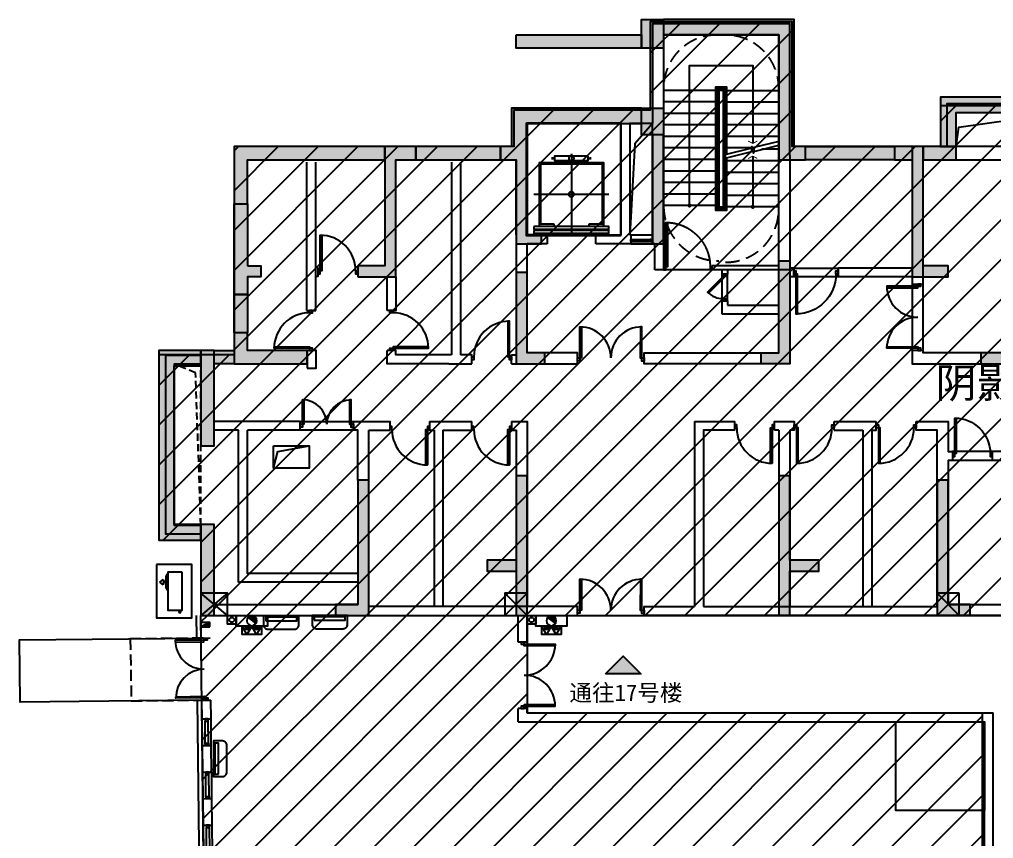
# Model space of a CAD drawing. Header units: millimetres. Extents: x -248992 to 1906102, y -24098 to 332602.
# Drawn here: x 737393 to 759372, y 35241 to 53725 of the extents above; entities that cross this region are included whole.
import ezdxf
from ezdxf.enums import TextEntityAlignment as Align
from ezdxf.xclip import XClip

# ---------------------------------------------------------------- set-up
doc = ezdxf.new("R2010")
doc.units = ezdxf.units.MM
doc.header["$LTSCALE"] = 100
doc.header["$XCLIPFRAME"] = 0
for name, pattern in [('A6-21#-X-1F$0$X31-1F$0$X31-1F$0$X31-1F$0$DASH', [0.35, 0.25, -0.1]), ('X-BF-17$0$HIDDEN2', [4.7625, 3.175, -1.5875]), ('X-CORE-BF$0$HIDDEN2', [4.7625, 3.175, -1.5875]), ('X-CORE-BF$0$XG-14CORE-SF$0$X1-CORE-SF$0$HIDDEN2', [4.7625, 3.175, -1.5875])]:
    doc.linetypes.add(name, pattern=pattern)
for name, color, linetype in [('-ACO-TTLB', 153, 'Continuous'), ('17#-W-B1F$0$S-WALL-S', 4, 'Continuous'), ('17#-WTC-B1F$0$S-HATCH-X', 251, 'Continuous'), ('17#-WTC-B1F$0$S-WALL-S', 4, 'Continuous'), ('A-HATCH', 251, 'Continuous'), ('A-ROOM-IDEN', 31, 'Continuous'), ('A-WIND-IDEN', 244, 'Continuous'), ('A6-21#-X-1F$0$A-DETL-HEAT', 33, 'Continuous'), ('A6-21#-X-1F$0$A-DIMS-INSD', 3, 'Continuous'), ('A6-21#-X-1F$0$A-EQPM', 202, 'Continuous'), ('A6-21#-X-1F$0$A-SECT', 150, 'Continuous'), ('A6-21#-X-1F$0$A-SILL', 135, 'Continuous'), ('A6-21#-X-1F$0$A-STAIR', 142, 'Continuous'), ('A6-21#-X-1F$0$A-WALL', 2, 'Continuous'), ('A6-21#-X-1F$0$A-WIND', 126, 'Continuous'), ('A6-21#-X-1F$0$X31-1F$0$X31-1F$0$X31-1F$0$A-BALC', 201, 'Continuous'), ('A6-21#-X-1F$0$XU-CORE-1F$0$A-DOOR', 190, 'Continuous'), ('A6-W-B1$0$S-WALL-S', 4, 'Continuous'), ('DIANJING$0$A-DOOR', 190, 'Continuous'), ('DIANJING$0$A-WALL', 2, 'Continuous'), ('DIANJING$0$XU-CORE-SF$0$XU-CORE-SF$0$A-STAIR', 142, 'Continuous'), ('TP-DK-1(xhs)$0$P-J-DIM-L', 70, 'Continuous'), ('TP-DK-1(xhs)$0$P-X-L', 240, 'Continuous'), ('TP-DK-1(xhs)$0$P-X-M', 2, 'Continuous'), ('TP-DK-1(xhs)$0$P-X-X', 1, 'Continuous'), ('X-BF-17$0$$0$XU-CORE-SF$0$XU-CORE-SF$0$A-SILL', 135, 'Continuous'), ('X-BF-17$0$A-ROOF', 140, 'Continuous'), ('X-BF-17$0$A-WALL', 2, 'Continuous'), ('X-BF-17$0$xref(dwg引用图层)', 7, 'Continuous'), ('X-BF-17$0$XU-CORE-1F-N$0$A-DOOR', 190, 'Continuous'), ('X-BF-17$0$XU-CORE-SF$0$A-DOOR', 190, 'Continuous'), ('X-BF-17$0$XU-CORE-SF$0$XU-CORE-SF$0$A-STAIR', 142, 'Continuous'), ('X-CORE-BF$0$A-HOLE-FLOR', 242, 'Continuous'), ('X-CORE-BF$0$A-INDEX', 134, 'Continuous'), ('X-CORE-BF$0$A-RAIL', 55, 'Continuous'), ('X-CORE-BF$0$A-STAIR', 142, 'Continuous'), ('X-CORE-BF$0$A-WALL', 2, 'Continuous'), ('X-CORE-BF$0$XU-CORE-28F-1F$0$A-STAIR', 142, 'Continuous'), ('X-CORE-BF$0$XU-CORE-SF$0$A-EVTR', 193, 'Continuous'), ('X-CORE-BF$0$XU-CORE-SF$0$XU-CORE-SF$0$A-DOOR', 190, 'Continuous'), ('X-CORE-BF$0$XU-CORE-SF$0$XU-CORE-SF$0$A-SILL', 135, 'Continuous'), ('X-CORE-BF$0$XU-CORE-SF$0$XU-CORE-SF$0$A-STAIR', 142, 'Continuous'), ('X-CORE-BF$0$XU-CORE-SF$0$XU-CORE-SF$0$A-WIND', 126, 'Continuous'), ('xref(dwg引用图层)', 7, 'Continuous')]:
    doc.layers.add(name, color=color, linetype=linetype)
doc.layers.add('A6-W-B1$0$S-EDIT', color=241, linetype='Continuous', plot=False)
doc.layers.add('X-CORE-BF$0$XG-14CORE-SF$0$X1-CORE-SF$0$-ACO-PLTW', color=220, linetype='X-CORE-BF$0$XG-14CORE-SF$0$X1-CORE-SF$0$HIDDEN2', plot=False)
doc.styles.add('华文细黑', font='STXIHEI.TTF')

# ---------------------------------------------------------------- blocks, each defined once
blk = doc.blocks.new('*U301')
at = {"linetype": 'ByBlock', "lineweight": -2}
for points in [[(86, 735), (85, 35), (50, 35), (51, 735)], [(1416, 734), (1415, 34), (1450, 34), (1451, 734)], [(0, 35), (50, 35), (50, -35), (0, -35)], [(1450, 34), (1500, 34), (1500, -36), (1450, -36)]]:
    blk.add_lwpolyline(points, close=True, dxfattribs=at)
for centre, start, end in [((50, 35), 359.9503, 89.9503), ((1450, 34), 89.9503, 179.9503)]:
    blk.add_arc(centre, 700, start, end, dxfattribs=at)
blk = doc.blocks.new('*U303')
at = {"color": 0, "linetype": 'ByBlock', "lineweight": -2}
for points in [[(-900, -35), (-850, -35), (-850, 35), (-900, 35)], [(-50, -35), (0, -35), (0, 35), (-50, 35)], [(-85, -835), (-85, -35), (-50, -35), (-50, -835)]]:
    blk.add_lwpolyline(points, close=True, dxfattribs=at)
blk.add_arc((-50, -35), 800, 180, 270, dxfattribs=at)
blk = doc.blocks.new('*U300')
at = {"color": 0, "linetype": 'ByBlock', "lineweight": -2}
for points in [[(-85, 835), (-85, 35), (-50, 35), (-50, 835)], [(-900, 35), (-850, 35), (-850, -35), (-900, -35)], [(-50, 35), (0, 35), (0, -35), (-50, -35)]]:
    blk.add_lwpolyline(points, close=True, dxfattribs=at)
blk.add_arc((-50, 35), 800, 90, 180, dxfattribs=at)
blk = doc.blocks.new('X-CORE-BF$0$XU-CORE-SF$0$A-EVTR-a')
for p, q in [((0, 1825), (0, 0)), ((-430, 1700), (-430, 1750)), ((-380, 1725), (-430, 1725)), ((380, 1725), (430, 1725)), ((430, 1700), (430, 1750)), ((844, 915), (-844, 915)), ((550, 0), (-550, 0))]:
    blk.add_line(p, q)
for points in [[(-380, 1775), (380, 1775), (380, 1675), (-380, 1675)], [(844, 190), (844, 130), (-844, 130), (-844, 190)], [(844, 100), (844, 40), (-844, 40), (-844, 100)]]:
    blk.add_lwpolyline(points, close=True)
for points in [[(-731, 190), (-731, 1625), (731, 1625), (731, 190)], [(-700, 245), (-700, 1595), (700, 1595), (700, 245)], [(-400, 245), (-700, 245)], [(-400, 190), (-400, 245)], [(700, 245), (400, 245)], [(400, 245), (400, 190)]]:
    blk.add_lwpolyline(points)
blk.add_circle((0, 1725), 60)
blk.add_ellipse((0, 915), major_axis=(-60.1, 0), ratio=0.918919, start_param=-1.570796, end_param=4.712389)
blk = doc.blocks.new('*U236')
for p, q in [((-25, 0), (-25, 490)), ((25, 0), (25, 490))]:
    blk.add_line(p, q)
for points in [[(25, 490), (-25, 490), (-25, 440), (25, 440)], [(25, 490), (-25, 490), (-25, 440), (25, 440)], [(22, 487), (-22, 487), (-22, 443), (22, 443)], [(22, 487), (-22, 487), (-22, 443), (22, 443)], [(16, 395), (13, 395), (13, 399), (-16, 445), (-16, 450), (-13, 450), (-13, 446), (16, 400), (16, 395)], [(16, 295), (13, 295), (13, 299), (-16, 345), (-16, 350), (-13, 350), (-13, 346), (16, 300), (16, 295)], [(16, 195), (13, 195), (13, 199), (-16, 245), (-16, 250), (-13, 250), (-13, 246), (16, 200), (16, 195)], [(25, 0), (-25, 0), (-25, 50), (25, 50)], [(25, 0), (-25, 0), (-25, 50), (25, 50)], [(22, 3), (-22, 3), (-22, 47), (22, 47)], [(22, 3), (-22, 3), (-22, 47), (22, 47)], [(16, 95), (13, 95), (13, 99), (-16, 145), (-16, 150), (-13, 150), (-13, 146), (16, 100), (16, 95)]]:
    blk.add_lwpolyline(points, close=True)
blk = doc.blocks.new('*U237')
at = {"color": 0, "linetype": 'ByBlock', "lineweight": -2}
for points in [[(-85, 1035), (-85, 35), (-50, 35), (-50, 1035)], [(-1100, 35), (-1050, 35), (-1050, -35), (-1100, -35)], [(-50, 35), (0, 35), (0, -35), (-50, -35)]]:
    blk.add_lwpolyline(points, close=True, dxfattribs=at)
blk.add_arc((-50, 35), 1000, 90, 180, dxfattribs=at)
blk = doc.blocks.new('*U234')
blk.add_line((0, 1146), (0, 0))
at = {"const_width": 20}
blk.add_lwpolyline([(-103, 1092), (0, 1146), (103, 1092)], dxfattribs=at)
at = {"const_width": 45}
blk.add_lwpolyline([(-6, -22, 1), (6, 22, 1)], format="xyb", close=True, dxfattribs=at)
blk = doc.blocks.new('*U235')
blk.add_lwpolyline([(0, 0), (0, 3158), (1425, 3158), (1425, 1402)])
at = {"const_width": 20}
blk.add_lwpolyline([(1528, 1456), (1425, 1402), (1322, 1456)], dxfattribs=at)
at = {"const_width": 45}
blk.add_lwpolyline([(-6, -22, 1), (6, 22, 1)], format="xyb", close=True, dxfattribs=at)
blk = doc.blocks.new('X-CORE-BF')
at = {"layer": 'X-CORE-BF$0$A-HOLE-FLOR'}
blk.add_lwpolyline([(10090, 11610), (9693, 11157), (9580, 9100)], dxfattribs=at)
at = {"layer": 'X-CORE-BF$0$A-INDEX'}
for points in [[(12940, 11208), (12380, 11068), (12371, 10942), (12332, 11097), (12322, 10971), (11690, 10813)], [(12329, 11055), (11690, 10896)], [(12374, 10984), (12940, 11126)]]:
    blk.add_lwpolyline(points, dxfattribs=at)
at = {"layer": 'X-CORE-BF$0$A-RAIL'}
for points in [[(11765, 10914), (11765, 12435), (11515, 12435), (11515, 9655), (11765, 9655), (11765, 10832)], [(11715, 10819), (11715, 9705), (11565, 9705), (11565, 12385), (11715, 12385), (11715, 10902)]]:
    blk.add_lwpolyline(points, dxfattribs=at)
at = {"layer": 'X-CORE-BF$0$A-STAIR'}
blk.add_lwpolyline([(11590, 12360), (11590, 9730), (11690, 9730), (11690, 12360)], close=True, dxfattribs=at)
at = {"layer": 'X-CORE-BF$0$A-STAIR', "linetype": 'X-CORE-BF$0$HIDDEN2'}
for centre, radius, start, end in [((11540, 12410), 1200, 89.7585, 182.388), ((11740, 12410), 1200, 357.612, 90.2415), ((11590, 9760), 1250, 180, 270), ((11740, 9680), 1200, 270, 1.6924)]:
    blk.add_arc(centre, radius, start, end, dxfattribs=at)
at = {"layer": 'X-CORE-BF$0$A-WALL'}
for p, q in [((12940, 13610), (10340, 13610)), ((10340, 13610), (10340, 8410)), ((12940, 8410), (12940, 13610)), ((9380, 11610), (7260, 11610)), ((7260, 11610), (7260, 9100)), ((9380, 9100), (9380, 11610)), ((10090, 11610), (9580, 11610)), ((9580, 11610), (9580, 9100)), ((10090, 9100), (10090, 11610)), ((13190, 10890), (13190, 8310)), ((7260, 9100), (7710, 9100)), ((7710, 9100), (7710, 8850)), ((8810, 8850), (8810, 9100)), ((8810, 9100), (9380, 9100)), ((9580, 9100), (9600, 9100)), ((9600, 9100), (9600, 8850)), ((10090, 8850), (10090, 9100)), ((10090, 9100), (10090, 9100)), ((7710, 8850), (7583, 8850)), ((9600, 8850), (8810, 8850)), ((10140, 8850), (10090, 8850)), ((10140, 8310), (10140, 8850)), ((10340, 8410), (10340, 8410)), ((10340, 8410), (10340, 8310)), ((11440, 8310), (11440, 8410)), ((11440, 8410), (12940, 8410)), ((13190, 8510), (13190, 8510)), ((13190, 8510), (13190, 8310)), ((10340, 8310), (10140, 8310)), ((11660, 8310), (11440, 8310)), ((11780, 8310), (11660, 8310)), ((11660, 8310), (11660, 8310)), ((13190, 8310), (11780, 8310)), ((11780, 8310), (11780, 8310))]:
    blk.add_line(p, q, dxfattribs=at)
for points in [[(13190, 10890), (13190, 13860), (10090, 13860), (10090, 11610)], [(7010, 9100), (7010, 10790)]]:
    blk.add_lwpolyline(points, dxfattribs=at)
at = {"layer": 'X-CORE-BF$0$XG-14CORE-SF$0$X1-CORE-SF$0$-ACO-PLTW'}
blk.add_lwpolyline([(11740, 12410), (11540, 12410), (11540, 9680), (11740, 9680)], close=True, dxfattribs=at)
at = {"layer": 'X-CORE-BF$0$XU-CORE-28F-1F$0$A-STAIR'}
for p, q in [((11715, 11580), (11690, 11580)), ((12940, 11580), (11765, 11580)), ((11715, 11320), (11690, 11320)), ((12940, 11320), (11765, 11320)), ((11715, 11060), (11690, 11060)), ((12329, 11060), (11765, 11060)), ((12380, 11060), (12341, 11060)), ((12940, 11030), (12557, 11030)), ((11715, 10770), (11690, 10770)), ((12940, 10770), (11765, 10770)), ((11715, 10510), (11690, 10510)), ((12940, 10510), (11765, 10510)), ((11715, 10250), (11690, 10250)), ((12940, 10250), (11765, 10250)), ((11715, 9990), (11690, 9990)), ((12940, 9990), (11765, 9990)), ((11715, 9730), (11690, 9730)), ((12940, 9730), (11765, 9730))]:
    blk.add_line(p, q, dxfattribs=at)
for points in [[(11515, 12360), (10340, 12360)], [(11590, 12360), (11565, 12360)], [(11690, 12360), (11715, 12360)], [(11765, 12360), (12940, 12360)], [(11515, 12100), (10340, 12100)], [(11590, 12100), (11565, 12100)], [(11690, 12100), (11715, 12100)], [(11765, 12100), (12940, 12100)], [(11515, 11840), (10340, 11840)], [(11590, 11840), (11565, 11840)], [(11690, 11840), (11715, 11840)], [(11765, 11840), (12940, 11840)], [(11515, 11580), (10340, 11580)], [(11590, 11580), (11565, 11580)], [(11515, 11320), (10340, 11320)], [(11590, 11320), (11565, 11320)], [(11515, 11060), (10340, 11060)], [(11590, 11060), (11565, 11060)], [(11515, 10800), (10340, 10800)], [(11590, 10800), (11565, 10800)], [(11515, 10540), (10340, 10540)], [(11590, 10540), (11565, 10540)], [(11515, 10280), (10340, 10280)], [(11590, 10280), (11565, 10280)], [(11515, 10020), (10340, 10020)], [(11590, 10020), (11565, 10020)], [(11515, 9760), (10340, 9760)], [(11590, 9760), (11565, 9760)]]:
    blk.add_lwpolyline(points, dxfattribs=at)
at = {"layer": 'X-CORE-BF$0$XU-CORE-SF$0$XU-CORE-SF$0$A-SILL'}
for points in [[(9600, 9100), (10090, 9100)], [(9600, 8850), (10090, 8850)]]:
    blk.add_lwpolyline(points, dxfattribs=at)
at = {"layer": 'X-CORE-BF$0$XU-CORE-SF$0$XU-CORE-SF$0$A-STAIR'}
blk.add_lwpolyline([(11440, 8310), (10340, 8310)], dxfattribs=at)
at = {"layer": 'X-CORE-BF$0$A-INDEX'}
blk.add_blockref('*U235', (10927, 9760), dxfattribs=at)
at = {"layer": 'X-CORE-BF$0$A-INDEX', "xscale": -1}
blk.add_blockref('*U234', (12352, 9730), dxfattribs=at)
at = {"layer": 'X-CORE-BF$0$XU-CORE-SF$0$A-EVTR', "xscale": -1}
blk.add_blockref('X-CORE-BF$0$XU-CORE-SF$0$A-EVTR-a', (8260, 9100), dxfattribs=at)
at = {"layer": 'X-CORE-BF$0$XU-CORE-SF$0$XU-CORE-SF$0$A-DOOR', "extrusion": (0, 0, -1), "zscale": -1}
blk.add_blockref('*U237', (-10340, 8345), dxfattribs=at)
at = {"layer": 'X-CORE-BF$0$XU-CORE-SF$0$XU-CORE-SF$0$A-WIND', "rotation": 270}
blk.add_blockref('*U236', (9600, 8973), dxfattribs=at)
blk = doc.blocks.new('*U304')
at = {"linetype": 'ByBlock', "lineweight": -2}
for points in [[(0, -35), (50, -35), (50, 35), (0, 35)], [(1450, -36), (1500, -36), (1500, 34), (1450, 34)], [(84, -735), (85, -35), (50, -35), (49, -735)], [(1414, -736), (1415, -36), (1450, -36), (1449, -736)]]:
    blk.add_lwpolyline(points, close=True, dxfattribs=at)
for centre, start, end in [((50, -35), 269.9503, 359.9503), ((1450, -36), 179.9503, 269.9503)]:
    blk.add_arc(centre, 700, start, end, dxfattribs=at)
blk = doc.blocks.new('*U298')
at = {"color": 0, "linetype": 'ByBlock', "lineweight": -2}
for points in [[(-1000, -35), (-950, -35), (-950, 35), (-1000, 35)], [(-50, -35), (0, -35), (0, 35), (-50, 35)], [(-85, -935), (-85, -35), (-50, -35), (-50, -935)]]:
    blk.add_lwpolyline(points, close=True, dxfattribs=at)
blk.add_arc((-50, -35), 900, 180, 270, dxfattribs=at)
blk = doc.blocks.new('*U299')
at = {"color": 0, "linetype": 'ByBlock', "lineweight": -2}
for points in [[(50, -35), (0, -35), (0, 35), (50, 35)], [(900, -35), (850, -35), (850, 35), (900, 35)], [(85, -835), (85, -35), (50, -35), (50, -835)]]:
    blk.add_lwpolyline(points, close=True, dxfattribs=at)
blk.add_arc((50, -35), 800, 270, 0, dxfattribs=at)
blk = doc.blocks.new('*U302')
at = {"color": 0, "linetype": 'ByBlock', "lineweight": -2}
for points in [[(85, 835), (85, 35), (50, 35), (50, 835)], [(50, 35), (0, 35), (0, -35), (50, -35)], [(900, 35), (850, 35), (850, -35), (900, -35)]]:
    blk.add_lwpolyline(points, close=True, dxfattribs=at)
blk.add_arc((50, 35), 800, 360, 90, dxfattribs=at)
blk = doc.blocks.new('*U305')
at = {"linetype": 'ByBlock', "lineweight": -2}
for points in [[(86, 585), (85, 35), (50, 35), (51, 585)], [(1116, 584), (1115, 34), (1150, 34), (1151, 584)], [(0, 35), (50, 35), (50, -35), (0, -35)], [(1150, 34), (1200, 34), (1200, -36), (1150, -36)]]:
    blk.add_lwpolyline(points, close=True, dxfattribs=at)
for centre, start, end in [((50, 35), 359.9503, 89.9503), ((1150, 34), 89.9503, 179.9503)]:
    blk.add_arc(centre, 550, start, end, dxfattribs=at)
blk = doc.blocks.new('*U307')
at = {"color": 0, "linetype": 'ByBlock', "lineweight": -2}
for points in [[(-85, 835), (-85, 35), (-50, 35), (-50, 835)], [(-900, 35), (-850, 35), (-850, -35), (-900, -35)], [(-50, 35), (0, 35), (0, -35), (-50, -35)]]:
    blk.add_lwpolyline(points, close=True, dxfattribs=at)
blk.add_arc((-50, 35), 800, 90, 180, dxfattribs=at)
blk = doc.blocks.new('*U261')
at = {"linetype": 'ByBlock', "lineweight": -2}
for points in [[(-428, 364), (-75, 10), (-50, 35), (-404, 389)], [(-600, 35), (-550, 35), (-550, -35), (-600, -35)], [(-50, 35), (0, 35), (0, -35), (-50, -35)]]:
    blk.add_lwpolyline(points, close=True, dxfattribs=at)
blk.add_arc((-50, 35), 500, 135, 180, dxfattribs=at)
blk = doc.blocks.new('DIANJING')
at = {"layer": 'DIANJING$0$A-WALL'}
for p, q in [((13190, 8510), (13190, 8510)), ((13190, 8510), (13190, 6190)), ((11660, 8310), (11540, 8310)), ((11660, 8210), (11660, 8310)), ((11780, 8210), (11660, 8210)), ((12940, 8310), (11780, 8310)), ((11780, 8310), (11780, 8210)), ((12940, 7510), (12940, 8310)), ((11660, 7310), (11660, 7610)), ((11660, 7610), (11780, 7610)), ((11780, 7610), (11780, 7510)), ((11780, 7510), (12940, 7510)), ((11780, 7310), (11660, 7310)), ((12940, 7310), (11780, 7310)), ((11780, 7310), (11780, 7310)), ((12940, 6440), (12940, 7310)), ((12540, 6430), (12540, 6440)), ((12540, 6440), (12940, 6440)), ((12540, 6190), (12540, 6430)), ((12540, 6430), (12540, 6430)), ((13190, 6190), (12540, 6190))]:
    blk.add_line(p, q, dxfattribs=at)
at = {"layer": 'DIANJING$0$XU-CORE-SF$0$XU-CORE-SF$0$A-STAIR'}
for points in [[(11660, 7610), (11660, 8210)], [(11780, 7610), (11780, 8210)]]:
    blk.add_lwpolyline(points, dxfattribs=at)
at = {"layer": 'DIANJING$0$A-DOOR', "rotation": 90}
blk.add_blockref('*U261', (11720, 8210), dxfattribs=at)
blk = doc.blocks.new('X-BF-17')
at = {"layer": 'X-BF-17$0$$0$XU-CORE-SF$0$XU-CORE-SF$0$A-SILL'}
blk.add_lwpolyline([(9600, 8900), (10090, 8900)], dxfattribs=at)
at = {"layer": 'X-BF-17$0$A-ROOF', "color": 1, "linetype": 'X-BF-17$0$HIDDEN2', "ltscale": 0.5}
blk.add_lwpolyline([(-100, 6180), (-700, 6180), (-700, 2550), (-100, 2550)], close=True, dxfattribs=at)
blk.add_lwpolyline([(-100, 2550), (-221, 5983), (-700, 6180)], dxfattribs=at)
at = {"layer": 'X-BF-17$0$A-ROOF', "color": 1, "linetype": 'Continuous', "ltscale": 0.5}
blk.add_lwpolyline([(1540, 4335), (2340, 4335), (2340, 3835), (1540, 3835)], close=True, dxfattribs=at)
blk.add_lwpolyline([(1540, 3835), (1637, 4212), (2340, 4335)], dxfattribs=at)
at = {"layer": 'X-BF-17$0$A-WALL'}
for p, q in [((7710, 8900), (7261, 8900)), ((9600, 8900), (8810, 8900)), ((10140, 8900), (10090, 8900)), ((10140, 8310), (10140, 8900)), ((5555, 6390), (5492, 6390)), ((5492, 6190), (6010, 6190)), ((14190, 4690), (14190, 4890)), ((14190, 4890), (15140, 4890)), ((16040, 4890), (16081, 4890))]:
    blk.add_line(p, q, dxfattribs=at)
for points in [[(16740, 11090), (16740, 12060), (19700, 12060), (19700, 11090)], [(16940, 11090), (16940, 11860), (19500, 11860), (19500, 11090)], [(15950, 8150), (15950, 7990), (16200, 7990), (16200, 10790), (24200, 10790), (24200, 7990), (24450, 7990), (24450, 11090), (15950, 11090), (15950, 8350), (14278, 8350)], [(2290, 7390), (2290, 10740)], [(2490, 7390), (2490, 10740)], [(5555, 10740), (5555, 6390)], [(5755, 10740), (5755, 6390)], [(7010, 9100), (7010, 6190), (8400, 6190), (8400, 6440), (7260, 6440), (7261, 8900)], [(2540, 8360), (2540, 8160), (2490, 8160)], [(2540, 8360), (2490, 8360)], [(4300, 8150), (4300, 7390), (4100, 7390)], [(4100, 7390), (4100, 8150)], [(13278, 8150), (13278, 8350), (13278, 8150), (13190, 8150)], [(13278, 8350), (13190, 8350)], [(15950, 8150), (14278, 8150), (14278, 8350), (14278, 8150)], [(2290, 7390), (2490, 7390)], [(-100, 6380), (-900, 6380), (-900, 2350), (-100, 2350)], [(2300, 6090), (2500, 6090), (2500, 6490), (2300, 6490), (2300, 6090)], [(5492, 6190), (4100, 6190), (4100, 6490)], [(5492, 6390), (4300, 6390), (4300, 6490), (4100, 6490)], [(6010, 6190), (6010, 6390), (5755, 6390)], [(6910, 6190), (6910, 6390)], [(6910, 6390), (7010, 6390)], [(12540, 6190), (9900, 6190), (9900, 6440), (12540, 6440)], [(15950, 6490), (15950, 6190), (24450, 6190), (24450, 6490), (24200, 6490), (24200, 6440), (16200, 6440), (16200, 6490), (15950, 6490)], [(-100, 6180), (-700, 6180), (-700, 2550), (-100, 2550)], [(6910, 6190), (7060, 6190)], [(2140, 4690), (2140, 4890), (200, 4890)], [(3440, 3560), (3440, 4690), (3340, 4690), (3340, 4890), (4160, 4890), (4160, 4690)], [(5060, 4890), (5060, 4690), (5160, 4690)], [(5060, 4890), (6010, 4890)], [(5360, 4690), (6010, 4690), (6010, 4890)], [(6910, 4890), (6910, 4690), (7010, 4690), (7010, 710)], [(6910, 4890), (7260, 4890), (7260, 710)], [(11040, 4890), (11040, 710)], [(11040, 4890), (11940, 4890), (11940, 4690), (11240, 4690), (11240, 710)], [(12840, 4690), (12840, 4887), (13290, 4887), (13290, 4690), (13190, 4690)], [(15040, 4690), (15140, 4690), (15140, 4890)], [(16081, 4690), (16040, 4690), (16040, 4890)], [(16081, 4890), (16760, 4890), (16760, 4207), (16860, 4207), (16860, 4007), (16760, 4007), (16760, 760)], [(750, 4690), (200, 4690)], [(3440, 1260), (750, 1260), (750, 4690)], [(3440, 1460), (950, 1460), (950, 4690)], [(2140, 4690), (950, 4690)], [(3690, 3560), (3690, 4688)], [(3690, 4688), (4160, 4688)], [(5160, 4690), (5160, 710)], [(5360, 4690), (5360, 710)], [(11240, 710), (16510, 710), (16510, 4690), (16081, 4690)], [(12940, 4690), (12840, 4690)], [(12940, 4690), (12940, 710)], [(13190, 4690), (13190, 710)], [(14190, 4690), (14840, 4690)], [(14840, 4690), (14840, 710)], [(15040, 4690), (15040, 710)], [(20141, 4207), (17760, 4207)], [(18860, 4007), (17760, 4007), (17760, 4207)], [(200, 760), (3440, 760)], [(200, 510), (8400, 510), (8400, 710), (3690, 710)], [(30500, 510), (9900, 510), (9900, 710), (11040, 710)], [(16760, 760), (23890, 760)]]:
    blk.add_lwpolyline(points, dxfattribs=at)
at = {"layer": 'X-BF-17$0$A-WALL', "color": 1}
blk.add_lwpolyline([(16940, 11860), (19350, 11860), (19350, 11090), (16940, 11090)], close=True, dxfattribs=at)
blk.add_lwpolyline([(16940, 11090), (17005, 11529), (19350, 11860)], dxfattribs=at)
at = {"layer": 'X-BF-17$0$XU-CORE-SF$0$XU-CORE-SF$0$A-STAIR'}
for p, q in [((13278, 8350), (14278, 8350)), ((14278, 8150), (13278, 8150)), ((15950, 7990), (15950, 6490)), ((16200, 6490), (16200, 7990)), ((2140, 4890), (3340, 4890)), ((3340, 4690), (2140, 4690)), ((17760, 4207), (16860, 4207)), ((17760, 4007), (16860, 4007))]:
    blk.add_line(p, q, dxfattribs=at)
at = {"layer": 'X-BF-17$0$xref(dwg引用图层)'}
ref = blk.add_blockref('X-CORE-BF', (0, 0), dxfattribs=at)
XClip(ref).set_block_clipping_path([(6753.0889146435, 14252.780143262), (13790.9310190469, 14252.780143262), (13790.9310190469, 7140.9455561542), (10140.0000425685, 7140.9455561542), (10140.0000425685, 8899.99986062), (6451.4218191868, 8899.99986062), (6451.4218191868, 14209.7941860651)])
blk.add_blockref('DIANJING', (0, 0), dxfattribs=at)
at = {"layer": 'X-BF-17$0$XU-CORE-1F-N$0$A-DOOR', "rotation": 270}
blk.add_blockref('*U304', (16112, 7990), dxfattribs=at)
at = {"layer": 'X-BF-17$0$XU-CORE-1F-N$0$A-DOOR'}
for name, p in [('*U301', (8400, 6288)), ('*U305', (2140, 4791)), ('*U301', (8400, 593))]:
    blk.add_blockref(name, p, dxfattribs=at)
at = {"layer": 'X-BF-17$0$XU-CORE-SF$0$A-DOOR', "extrusion": (0, 0, -1), "xscale": -1, "zscale": -1}
for name, p, rotation in [('*U302', (-2540, 8255), 359.9999999999991), ('*U303', (-2386, 6490), 90), ('*U307', (-4200, 6490), 90), ('*U300', (-6910, 6315), 359.9999999999991)]:
    blk.add_blockref(name, p, dxfattribs=dict(at, rotation=rotation))
at = {"layer": 'X-BF-17$0$XU-CORE-SF$0$A-DOOR', "extrusion": (0, 0, -1), "zscale": -1}
for name, p in [('*U298', (-13278, 8250)), ('*U300', (-16860, 4130))]:
    blk.add_blockref(name, p, dxfattribs=at)
at = {"layer": 'X-BF-17$0$XU-CORE-SF$0$A-DOOR', "extrusion": (0, 0, -1), "xscale": -1, "zscale": -1}
for name, p in [('*U303', (-5060, 4742)), ('*U303', (-6910, 4742)), ('*U303', (-12840, 4779)), ('*U299', (-13290, 4779)), ('*U299', (-15140, 4779))]:
    blk.add_blockref(name, p, dxfattribs=at)
blk = doc.blocks.new('A6-21#-X-1F$0$A-Other-Air conditioner internal unit-a1')
at = {"lineweight": -2, "ltscale": 50}
for p, q in [((350, 30), (-350, 30)), ((350, 15), (-350, 15))]:
    blk.add_line(p, q, dxfattribs=at)
blk.add_lwpolyline([(-300, 300), (300, 300, -0.414214), (400, 200), (400, 0), (-400, 0), (-400, 200, -0.414214)], format="xyb", close=True, dxfattribs=at)
blk.add_lwpolyline([(-350, 110), (350, 110), (350, 0), (-350, 0)], close=True, dxfattribs=at)
blk = doc.blocks.new('*U397')
at = {"linetype": 'ByBlock', "lineweight": -2}
for p, q in [((50, 135), (550, 135)), ((50, 65), (550, 65))]:
    blk.add_line(p, q, dxfattribs=at)
for points in [[(0, 135), (50, 135), (50, 65), (0, 65)], [(600, 135), (550, 135), (550, 65), (600, 65)]]:
    blk.add_lwpolyline(points, close=True, dxfattribs=at)
at = {"layer": 'A6-21#-X-1F$0$A-SILL'}
for p, q in [((0, 200), (600, 200)), ((0, 0), (600, 0))]:
    blk.add_line(p, q, dxfattribs=at)
blk = doc.blocks.new('*U396')
at = {"linetype": 'ByBlock', "lineweight": -2}
for points in [[(52, 1449), (53, 1499), (-17, 1500), (-18, 1450)], [(752, 1406), (52, 1414), (52, 1449), (752, 1441)], [(35, 0), (36, 50), (-34, 50), (-35, 0)], [(736, 76), (36, 85), (36, 50), (736, 41)]]:
    blk.add_lwpolyline(points, close=True, dxfattribs=at)
for centre, start, end in [((52, 1449), 269.3158, 359.3158), ((36, 50), 359.3158, 89.3158)]:
    blk.add_arc(centre, 700, start, end, dxfattribs=at)
blk = doc.blocks.new('A6-21#-X-1F$0$A-Other-Air conditioner external unit')
at = {"lineweight": -2, "ltscale": 50}
for p, q in [((480, -25), (435, -25)), ((435, -25), (435, -70)), ((435, -70), (480, -70)), ((480, -70), (480, -25)), ((-70, -355), (-345, -355))]:
    blk.add_line(p, q, dxfattribs=at)
at = {"lineweight": -2}
for p, q in [((-207.5, -500), (-267.5, -420)), ((-267.5, -420), (-227.5, -430)), ((-227.5, -430), (-227.5, -370)), ((-227.5, -370), (-207.5, -400)), ((-207.5, -400), (-187.5, -370)), ((-147.5, -420), (-207.5, -500)), ((-187.5, -370), (-187.5, -430)), ((-187.5, -430), (-147.5, -420)), ((-187.5, -430), (-187.5, -430))]:
    blk.add_line(p, q, dxfattribs=at)
at = {"lineweight": -2, "ltscale": 50}
blk.add_lwpolyline([(-435, 0), (435, 0), (435, -310), (-435, -310)], close=True, dxfattribs=at)
for centre, start, end in [((-345, -310), 180, 270), ((-70, -310), 270, 0)]:
    blk.add_arc(centre, 45, start, end, dxfattribs=at)
blk = doc.blocks.new('A6-21#-X-1F$0$gj')
at = {"layer": 'A6-21#-X-1F$0$A-DIMS-INSD'}
blk.add_hatch(color=256, dxfattribs=at).paths.add_polyline_path([(-50, -100), (50, -100), (-50, 100)])
for points in [[(-50, -100), (50, -100), (50, 100), (-50, 100)], [(-50, -100), (50, -100), (-50, 100)]]:
    blk.add_lwpolyline(points, close=True, dxfattribs=at)
blk = doc.blocks.new('*U392')
at = {"linetype": 'ByBlock', "lineweight": -2}
for points in [[(-685, 1315), (-35, 1315), (-35, 1350), (-685, 1350)], [(-35, 1350), (-35, 1400), (35, 1400), (35, 1350)], [(-685, 85), (-35, 85), (-35, 50), (-685, 50)], [(-35, 0), (-35, 50), (35, 50), (35, 0)]]:
    blk.add_lwpolyline(points, close=True, dxfattribs=at)
for centre, start, end in [((-35, 1350), 180, 270), ((-35, 50), 90, 180)]:
    blk.add_arc(centre, 650, start, end, dxfattribs=at)
blk = doc.blocks.new('A6-21#-X-1F')
at = {"layer": 'A6-21#-X-1F$0$A-DETL-HEAT'}
for points in [[(-834, 53701), (-840, 54209)], [(-740, 45792), (-817, 52301)]]:
    blk.add_lwpolyline(points, dxfattribs=at)
at = {"layer": 'A6-21#-X-1F$0$A-SECT'}
for points in [[(-1744, 55358), (-1744, 54158), (-944, 54158), (-944, 55358)], [(16940, 49810), (14940, 49810), (14940, 51810), (16940, 51810)]]:
    blk.add_lwpolyline(points, close=True, dxfattribs=at)
at = {"layer": 'A6-21#-X-1F$0$A-STAIR'}
blk.add_lwpolyline([(-818, 52301), (-4817, 52254), (-4834, 53657), (-734, 53699)], dxfattribs=at)
at = {"layer": 'A6-21#-X-1F$0$A-WALL'}
for p, q in [((-734, 53699), (-740, 54210)), ((-540, 54210), (-540, 54212)), ((6420, 53610), (6420, 54210)), ((6620, 53610), (6620, 54210)), ((-734, 53699), (-534, 53701)), ((6620, 53610), (6420, 53610, 0)), ((-717, 52299), (-517, 52301)), ((-712, 51874), (-717, 52299)), ((-512, 51877), (-517, 52301)), ((6420, 51810), (6420, 52110)), ((6620, 52110), (6420, 52110, 0)), ((6620, 52010), (6620, 52110)), ((6620, 52010), (17140, 52010)), ((17140, 41225), (17140, 52010)), ((6420, 51810), (16940, 51810)), ((16940, 41225), (16940, 51810)), ((-698, 50675), (-705, 51274)), ((-498, 50676), (-505, 51277)), ((-684, 49474), (-691, 50074)), ((-484, 49477), (-491, 50076))]:
    blk.add_line(p, q, dxfattribs=at)
at = {"layer": 'A6-21#-X-1F$0$A-WIND'}
for p, q in [((-712, 51874), (-512, 51877)), ((-705, 51274), (-505, 51277)), ((-698, 50675), (-498, 50676)), ((-691, 50074), (-491, 50076)), ((-684, 49474), (-483, 49477))]:
    blk.add_line(p, q, dxfattribs=at)
at = {"layer": 'A6-21#-X-1F$0$X31-1F$0$X31-1F$0$X31-1F$0$A-BALC', "linetype": 'A6-21#-X-1F$0$X31-1F$0$X31-1F$0$X31-1F$0$DASH', "ltscale": 10}
blk.add_lwpolyline([(-691, 53700), (-2333, 53681), (-2312, 52280), (-669, 52299)], dxfattribs=at)
at = {"layer": 'A6-21#-X-1F$0$A-DIMS-INSD', "rotation": 90}
blk.add_blockref('A6-21#-X-1F$0$gj', (-638, 54000), dxfattribs=at)
at = {"layer": 'A6-21#-X-1F$0$A-EQPM', "rotation": 270}
blk.add_blockref('A6-21#-X-1F$0$A-Other-Air conditioner external unit', (-1168, 54756), dxfattribs=at)
at = {"layer": 'A6-21#-X-1F$0$A-EQPM', "xscale": -1}
for p, rotation in [((1072, 54200), 180), ((2168, 54210), 180), ((-453, 50977), 270)]:
    blk.add_blockref('A6-21#-X-1F$0$A-Other-Air conditioner internal unit-a1', p, dxfattribs=dict(at, rotation=rotation))
at = {"layer": 'A6-21#-X-1F$0$A-WIND', "rotation": 90.68421474330546}
for p in [(-505, 51277), (-490, 50077), (-476, 48877)]:
    blk.add_blockref('*U397', p, dxfattribs=at)
at = {"layer": 'A6-21#-X-1F$0$XU-CORE-1F$0$A-DOOR', "rotation": 0.6842147433054718}
for name, p in [('*U392', (-620, 52300)), ('*U396', (6520, 52110, 0))]:
    blk.add_blockref(name, p, dxfattribs=at)
blk = doc.blocks.new('17#-W-B1F', base_point=(-68204, -144150))
at = {"layer": '17#-W-B1F$0$S-WALL-S', "color": 0, "linetype": 'ByBlock'}
blk.add_line((-58364, -130840), (-61194, -130840), dxfattribs=at)
for points in [[(-57864, -130190), (-57864, -130840), (-58364, -130840), (-58364, -130190)], [(-61194, -130540), (-58364, -130540), (-58364, -130840), (-61194, -130840)], [(-48854, -132290), (-48854, -133060), (-48504, -133060), (-48504, -131940), (-51614, -131940), (-51614, -133060), (-51264, -133060), (-51264, -132290)], [(-57864, -132190), (-57864, -132790), (-58364, -132790), (-58364, -132190)], [(-67554, -133060), (-67554, -134350), (-67254, -134350), (-67254, -133360), (-64154, -133360), (-64154, -133060)], [(-64764, -136000), (-63904, -136000), (-63904, -133360), (-63454, -133360), (-63454, -133060), (-64154, -133060), (-64154, -135750), (-64764, -135750)], [(-61544, -133060), (-63454, -133060), (-63454, -133360), (-61544, -133360)], [(-52654, -133360), (-54664, -133360), (-54664, -133060), (-52654, -133060)], [(-52254, -136000), (-51444, -136000), (-51444, -135750), (-52004, -135750), (-52004, -133060), (-52654, -133060), (-52654, -133360), (-52254, -133360)], [(-51264, -133060), (-52004, -133060), (-52004, -133360), (-51264, -133360)], [(-67254, -135750), (-66954, -135750), (-66954, -136000), (-67254, -136000), (-67254, -136400), (-67554, -136400), (-67554, -134350), (-67254, -134350)], [(-55664, -137710), (-55264, -137710), (-55264, -135640), (-55014, -135640), (-55014, -137960), (-55664, -137960)], [(-60544, -137710), (-60944, -137710), (-60944, -135900), (-61194, -135900), (-61194, -137960), (-60544, -137960)], [(-67554, -136400), (-67254, -136400), (-67254, -137260), (-67554, -137260)], [(-67554, -137260), (-67554, -137960), (-65904, -137960), (-65904, -137660), (-67254, -137660), (-67254, -137260)], [(-48904, -137360), (-48904, -137710), (-50704, -137710), (-50704, -137960), (-48654, -137960), (-48654, -137360)], [(-68304, -138010), (-68304, -137660), (-69254, -137660), (-69254, -141940), (-68304, -141940), (-68304, -141590), (-68904, -141590), (-68904, -138010)], [(-68304, -137660), (-68304, -139810), (-68004, -139810), (-68004, -137660)], [(-68004, -137660), (-67554, -137660), (-67554, -137960), (-68004, -137960)], [(-65264, -143640), (-64514, -143640), (-64514, -140590), (-64764, -140590), (-64764, -143390), (-65264, -143390)], [(-60944, -143640), (-60944, -140490), (-61194, -140490), (-61194, -142390), (-61844, -142390), (-61844, -142640), (-61194, -142640), (-61194, -143640)], [(-55014, -140490), (-55264, -140490), (-55264, -143640), (-55014, -143640), (-55014, -142640), (-54364, -142640), (-54364, -142390), (-55014, -142390)], [(-50944, -143640), (-50944, -143390), (-51444, -143390), (-51444, -140590), (-51694, -140590), (-51694, -143640)], [(-68004, -143640), (-68004, -141590), (-68304, -141590), (-68304, -143640)]]:
    blk.add_lwpolyline(points, close=True, dxfattribs=at)
for points in [[(-57864, -130190), (-57864, -130540), (-55264, -130540), (-55264, -133360), (-54664, -133360), (-54664, -133060), (-54914, -133060), (-54914, -130190), (-57864, -130190)], [(-58364, -132540), (-58364, -132540), (-58364, -132190), (-61294, -132190), (-61294, -133060), (-61544, -133060), (-61544, -133360), (-61194, -133360), (-61194, -135250), (-60621, -135250), (-60621, -135050), (-60944, -135050), (-60944, -132540), (-58364, -132540)], [(-58114, -132790), (-58114, -135250), (-57864, -135250), (-57864, -132790), (-58114, -132790)]]:
    blk.add_lwpolyline(points, dxfattribs=at)
blk = doc.blocks.new('17#-WTC-B1F', base_point=(-68204, -144150))
at = {"layer": '17#-WTC-B1F$0$S-HATCH-X'}
h = blk.add_hatch(color=256, dxfattribs=at)
h.dxf.hatch_style = 1
h.paths.add_polyline_path([(-58364, -130840), (-57864, -130840), (-57864, -130540), (-55264, -130540), (-55264, -133360), (-54664, -133360), (-54664, -133060), (-54914, -133060), (-54914, -130190), (-58364, -130190)])
h.paths.add_polyline_path([(-57864, -132190), (-61294, -132190), (-61294, -133060), (-61544, -133060), (-61544, -133360), (-61194, -133360), (-61194, -135250), (-60621, -135250), (-60621, -135050), (-60944, -135050), (-60944, -132540), (-58364, -132540), (-58364, -132790), (-58114, -132790), (-58114, -135250), (-57864, -135250)])
h = blk.add_hatch(color=256, dxfattribs=at)
h.dxf.hatch_style = 1
h.paths.add_polyline_path([(-61194, -130540), (-58364, -130540), (-58364, -130840), (-61194, -130840)])
h = blk.add_hatch(color=256, dxfattribs=at)
h.dxf.hatch_style = 1
h.paths.add_polyline_path([(-48854, -132290), (-48854, -133060), (-48504, -133060), (-48504, -131940), (-51614, -131940), (-51614, -133060), (-51264, -133060), (-51264, -132290)])
h = blk.add_hatch(color=256, dxfattribs=at)
h.dxf.hatch_style = 1
h.paths.add_polyline_path([(-67554, -133060), (-67554, -134350), (-67254, -134350), (-67254, -133360), (-64154, -133360), (-64154, -133060)])
h = blk.add_hatch(color=256, dxfattribs=at)
h.dxf.hatch_style = 1
h.paths.add_polyline_path([(-64764, -136000), (-63904, -136000), (-63904, -133360), (-63454, -133360), (-63454, -133060), (-64154, -133060), (-64154, -135750), (-64764, -135750)])
h = blk.add_hatch(color=256, dxfattribs=at)
h.dxf.hatch_style = 1
h.paths.add_polyline_path([(-61544, -133060), (-63454, -133060), (-63454, -133360), (-61544, -133360)])
h = blk.add_hatch(color=256, dxfattribs=at)
h.dxf.hatch_style = 1
h.paths.add_polyline_path([(-52654, -133360), (-54664, -133360), (-54664, -133060), (-52654, -133060)])
h = blk.add_hatch(color=256, dxfattribs=at)
h.dxf.hatch_style = 1
h.paths.add_polyline_path([(-52254, -136000), (-51444, -136000), (-51444, -135750), (-52004, -135750), (-52004, -133060), (-52654, -133060), (-52654, -133360), (-52254, -133360)])
h = blk.add_hatch(color=256, dxfattribs=at)
h.dxf.hatch_style = 1
h.paths.add_polyline_path([(-51264, -133060), (-52004, -133060), (-52004, -133360), (-51264, -133360)])
h = blk.add_hatch(color=256, dxfattribs=at)
h.dxf.hatch_style = 1
h.paths.add_polyline_path([(-67254, -135750), (-66954, -135750), (-66954, -136000), (-67254, -136000), (-67254, -136400), (-67554, -136400), (-67554, -134350), (-67254, -134350)])
h = blk.add_hatch(color=256, dxfattribs=at)
h.dxf.hatch_style = 1
h.paths.add_polyline_path([(-55664, -137710), (-55264, -137710), (-55264, -135640), (-55014, -135640), (-55014, -137960), (-55664, -137960)])
h = blk.add_hatch(color=256, dxfattribs=at)
h.dxf.hatch_style = 1
h.paths.add_polyline_path([(-60544, -137710), (-60944, -137710), (-60944, -135900), (-61194, -135900), (-61194, -137960), (-60544, -137960)])
h = blk.add_hatch(color=256, dxfattribs=at)
h.dxf.hatch_style = 1
h.paths.add_polyline_path([(-67554, -136400), (-67254, -136400), (-67254, -137360), (-67554, -137360)])
h = blk.add_hatch(color=256, dxfattribs=at)
h.dxf.hatch_style = 1
h.paths.add_polyline_path([(-67554, -137360), (-67554, -137960), (-65904, -137960), (-65904, -137660), (-67254, -137660), (-67254, -137360)])
h = blk.add_hatch(color=256, dxfattribs=at)
h.dxf.hatch_style = 1
h.paths.add_polyline_path([(-48904, -137360), (-48904, -137710), (-50704, -137710), (-50704, -137960), (-48654, -137960), (-48654, -137360)])
h = blk.add_hatch(color=256, dxfattribs=at)
h.dxf.hatch_style = 1
h.paths.add_polyline_path([(-68304, -138010), (-68304, -137660), (-69254, -137660), (-69254, -141940), (-68304, -141940), (-68304, -141590), (-68904, -141590), (-68904, -138010)])
h = blk.add_hatch(color=256, dxfattribs=at)
h.dxf.hatch_style = 1
h.paths.add_polyline_path([(-68304, -137660), (-68304, -139810), (-68004, -139810), (-68004, -137660)])
h = blk.add_hatch(color=256, dxfattribs=at)
h.dxf.hatch_style = 1
h.paths.add_polyline_path([(-68004, -137660), (-67554, -137660), (-67554, -137960), (-68004, -137960)])
h = blk.add_hatch(color=256, dxfattribs=at)
h.dxf.hatch_style = 1
h.paths.add_polyline_path([(-65264, -143640), (-64514, -143640), (-64514, -140590), (-64764, -140590), (-64764, -143390), (-65264, -143390)])
h = blk.add_hatch(color=256, dxfattribs=at)
h.dxf.hatch_style = 1
h.paths.add_polyline_path([(-60944, -143640), (-60944, -140490), (-61194, -140490), (-61194, -142390), (-61844, -142390), (-61844, -142640), (-61194, -142640), (-61194, -143640)])
h = blk.add_hatch(color=256, dxfattribs=at)
h.dxf.hatch_style = 1
h.paths.add_polyline_path([(-55014, -140490), (-55264, -140490), (-55264, -142940), (-55014, -142940), (-55014, -142640), (-54364, -142640), (-54364, -142390), (-55014, -142390)])
h = blk.add_hatch(color=256, dxfattribs=at)
h.dxf.hatch_style = 1
h.paths.add_polyline_path([(-50944, -143640), (-50944, -143390), (-51444, -143390), (-51444, -140590), (-51694, -140590), (-51694, -143640)])
h = blk.add_hatch(color=256, dxfattribs=at)
h.dxf.hatch_style = 1
h.paths.add_polyline_path([(-68004, -143640), (-68004, -141590), (-68304, -141590), (-68304, -143640)])
h = blk.add_hatch(color=256, dxfattribs=at)
h.dxf.hatch_style = 1
h.paths.add_polyline_path([(-55264, -142940), (-55014, -142940), (-55014, -143640), (-55264, -143640)])
at = {"layer": '17#-WTC-B1F$0$S-WALL-S', "color": 0, "linetype": 'ByBlock'}
blk.add_blockref('17#-W-B1F', (-68204, -144150), dxfattribs=at)
blk = doc.blocks.new('BF1')
at = {"layer": 'xref(dwg引用图层)'}
blk.add_blockref('17#-WTC-B1F', (-630, 39765), dxfattribs=at)
blk = doc.blocks.new('TP-DK-1(xhs)$0$PG01.1')
at = {"color": 1}
for p, q in [((108, 187), (0, 0)), ((80, 72), (66, 58)), ((89, 72), (66, 48)), ((99, 72), (66, 39)), ((109, 72), (66, 29)), ((118, 72), (66, 20)), ((128, 72), (66, 10)), ((138, 72), (66, 0)), ((147, 72), (76, 0)), ((150, 65), (85, 0)), ((150, 56), (94, 0)), ((150, 46), (104, 0)), ((216, 0), (108, 187)), ((150, 36), (114, 0)), ((150, 27), (123, 0)), ((150, 17), (133, 0)), ((150, 8), (142, 0)), ((324, 187), (216, 0)), ((296, 72), (282, 58)), ((305, 72), (282, 48)), ((315, 72), (282, 39)), ((325, 72), (282, 29)), ((334, 72), (282, 20)), ((344, 72), (282, 10)), ((354, 72), (282, 0)), ((363, 72), (292, 0)), ((366, 65), (301, 0)), ((366, 56), (310, 0)), ((366, 46), (320, 0)), ((432, 0), (324, 187)), ((366, 36), (330, 0)), ((366, 27), (339, 0)), ((366, 17), (349, 0)), ((366, 8), (358, 0))]:
    blk.add_line(p, q, dxfattribs=at)
at = {"color": 2}
for p, q in [((0, 0), (216, 0)), ((216, 0), (432, 0))]:
    blk.add_line(p, q, dxfattribs=at)
at = {"color": 1}
for points in [[(0, 0), (436, 0), (436, 190), (0, 190)], [(66, 72), (150, 72), (150, 0), (66, 0)], [(282, 72), (366, 72), (366, 0), (282, 0)]]:
    blk.add_lwpolyline(points, close=True, dxfattribs=at)
blk = doc.blocks.new('TP-DK-1(xhs)$0$PG02.4')
blk.add_hatch(color=1).paths.add_polyline_path([(265, 48, 0.699012), (461, 120, 0.141488), (444, 179)])
at = {"color": 1}
blk.add_line((265, 48), (444, 179), dxfattribs=at)
blk.add_lwpolyline([(0, 0), (700, 0), (700, 240), (0, 240)], close=True, dxfattribs=at)
blk.add_circle((350, 120), 111, dxfattribs=at)
blk = doc.blocks.new('TP-DK-1(xhs)')
at = {"layer": 'TP-DK-1(xhs)$0$P-J-DIM-L', "color": 8, "true_color": 0x808080}
for points in [[(69, 40275), (69, 40075), (-131, 40075), (-131, 40275)], [(6829, 40275), (6829, 40075), (6629, 40075), (6629, 40275)]]:
    blk.add_lwpolyline(points, close=True, dxfattribs=at)
at = {"layer": 'TP-DK-1(xhs)$0$P-X-L'}
for centre in [(-31, 40175), (6729, 40175)]:
    blk.add_circle(centre, 55, dxfattribs=at)
at = {"layer": 'TP-DK-1(xhs)$0$P-X-M', "extrusion": (0, 0, -1), "zscale": -1, "rotation": 180}
for p in [(-201, 40035), (-6961, 40035)]:
    blk.add_blockref('TP-DK-1(xhs)$0$PG01.1', p, dxfattribs=at)
at = {"layer": 'TP-DK-1(xhs)$0$P-X-X', "xscale": -1, "rotation": 180}
for p in [(69, 40275), (6829, 40275)]:
    blk.add_blockref('TP-DK-1(xhs)$0$PG02.4', p, dxfattribs=at)
blk = doc.blocks.new('A6-W-B1$0$Z-3')
at = {"layer": 'A6-W-B1$0$S-EDIT'}
for p, q in [((-250, 250), (250, -250)), ((250, 250), (-250, -250))]:
    blk.add_line(p, q, dxfattribs=at)
at = {"layer": 'A6-W-B1$0$S-WALL-S', "color": 0, "linetype": 'ByBlock', "lineweight": -2}
blk.add_lwpolyline([(250, 250), (-250, 250), (-250, -250), (250, -250), (250, 250)], dxfattribs=at)
blk = doc.blocks.new('A6-W-B1$0$Z-2')
at = {"layer": 'A6-W-B1$0$S-EDIT'}
for p, q in [((72869, 44139), (73369, 43539)), ((73369, 44139), (72869, 43539))]:
    blk.add_line(p, q, dxfattribs=at)
at = {"layer": 'A6-W-B1$0$S-WALL-S', "color": 0, "linetype": 'ByBlock', "lineweight": -2}
blk.add_lwpolyline([(73369, 44139), (72869, 44139), (72869, 43539), (73369, 43539), (73369, 44139)], dxfattribs=at)
blk = doc.blocks.new('A6-W-B1', base_point=(85957, 40190))
at = {"layer": 'A6-W-B1$0$S-WALL-S', "rotation": 270}
blk.add_blockref('A6-W-B1$0$Z-2', (41688, 153834), dxfattribs=at)
at = {"layer": 'A6-W-B1$0$S-WALL-S'}
for p in [(92337, 80715), (102087, 80715)]:
    blk.add_blockref('A6-W-B1$0$Z-3', p, dxfattribs=at)
blk = doc.blocks.new('dttc')
at = {"layer": 'A-HATCH'}
h = blk.add_hatch(dxfattribs=at)
h.set_pattern_fill('ANSI31', color=256, scale=200)
h.paths.add_polyline_path([(-730, 40275), (39870, 40275), (39870, 46155), (39120, 46155), (39120, 50855), (32810, 50855), (32810, 51675), (29730, 51675), (29730, 53675), (26530, 53675), (26530, 50855), (23130, 50855), (23130, 51725), (20120, 51725), (20120, 50855), (19070, 50855), (19070, 51775), (15960, 51775), (15960, 50855), (12610, 50855), (12610, 53675), (9410, 53675), (9410, 51675), (6330, 51675), (6330, 50855), (20, 50855), (20, 46155), (-1680, 46155), (-1680, 41975), (-730, 41975)])
h = blk.add_hatch(dxfattribs=at)
h.set_pattern_fill('ANSI31', color=256, scale=200)
h.paths.add_polyline_path([(16050, 4150), (16050, 11950), (28050, 11950), (28050, 23850), (16900, 23850), (16900, 38075), (6629, 38075), (6629, 40275), (-730, 40275), (-140, -13441), (20110, -13425), (20110, -7795), (16148, -7795), (16148, -9025), (7020, -9025), (7020, -2075), (10100, -2075), (10100, -75), (12950, -75), (13000, 4150)])
for points in [[(19070, 51775), (15960, 51775), (15960, 50855), (12610, 50855), (12610, 53675), (9410, 53675), (9410, 51675), (6330, 51675), (6330, 50855), (20, 50855), (20, 46155), (-1680, 46155), (-1680, 41975), (-730, 41975), (-730, 40275), (39870, 40275)], [(12950, -75), (10100, -75), (10100, -2075), (7020, -2075), (7020, -9025), (16148, -9025), (16148, -7795), (20110, -7795), (20110, -13425), (-140, -13441), (-730, 40275), (6629, 40275), (6629, 38075), (16900, 38075), (16900, 23850), (28050, 23850), (28050, 11950)]]:
    blk.add_lwpolyline(points, dxfattribs=at)
at = {"layer": 'A-WIND-IDEN', "style": '华文细黑'}
blk.add_text('阴影部分详17#楼', height=675, dxfattribs=at).set_placement((19302, 45186), align=Align.CENTER)

msp = doc.modelspace()

# ---------------------------------------------------------------- hatches: boundary and pattern name
at = {"layer": 'A-HATCH'}
h = msp.add_hatch(color=256, dxfattribs=at)
h.dxf.hatch_style = 1
h.paths.add_polyline_path([(750613.2, 38958.8), (751013.2, 39358.8), (751413.2, 38958.8)])

# ---------------------------------------------------------------- linework, layer by layer
at = {"layer": '-ACO-TTLB'}
msp.add_lwpolyline([(748836.9, 51395), (750956.9, 51395), (750956.9, 48845), (748836.9, 48845)], close=True, dxfattribs=at)
at = {"layer": 'A-WIND-IDEN', "elevation": 0}
msp.add_lwpolyline([(750613.2, 38958.8), (751013.2, 39358.8), (751413.2, 38958.8)], close=True, dxfattribs=at)

# ---------------------------------------------------------------- block references
at = {"layer": '-ACO-TTLB'}
for name in ['BF1', 'dttc']:
    msp.add_blockref(name, (742216.9, 0), dxfattribs=at)
at = {"layer": 'xref(dwg引用图层)'}
for name, p in [('A6-W-B1', (742216.9, 0)), ('TP-DK-1(xhs)', (742216.9, 0)), ('X-BF-17', (741586.9, 39765)), ('A6-21#-X-1F', (742226.9, -13935))]:
    msp.add_blockref(name, p, dxfattribs=at)

# ---------------------------------------------------------------- texts
at = {"layer": 'A-ROOM-IDEN', "style": '华文细黑'}
msp.add_text('通往17号楼', height=375, dxfattribs=at).set_placement((751078.3, 38342.2, 0), align=Align.CENTER)

doc.saveas('drawing.dxf')
